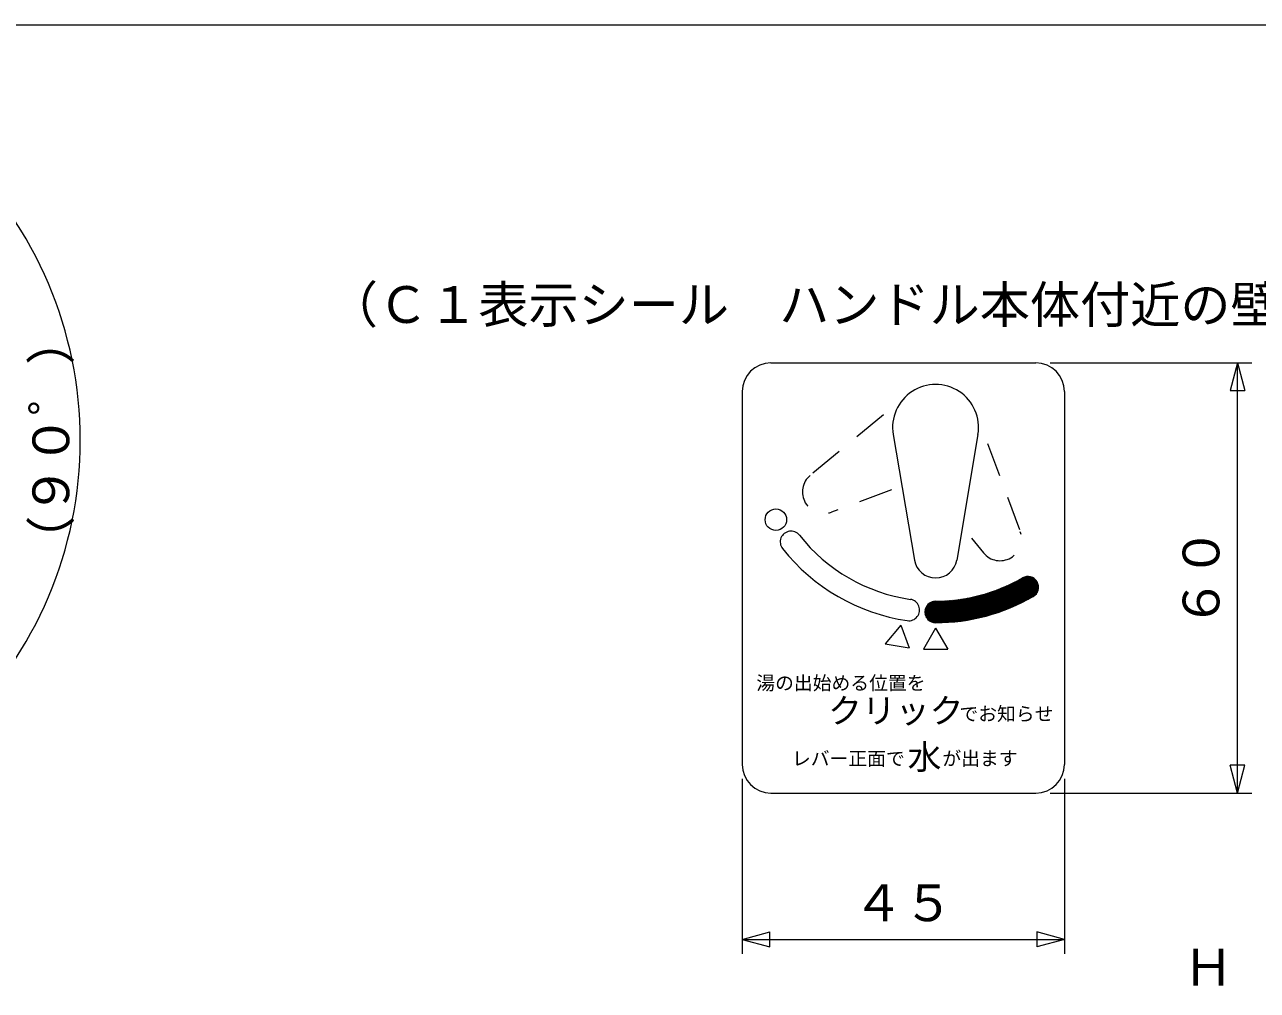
# Model space of a CAD drawing. Units: millimetres, scale not verified. Extents: x -373 to 395, y -278 to 275.
# Drawn here: x -116.8 to 55.3, y 140.3 to 275 of the extents above; entities that cross this region are included whole.
import ezdxf
from ezdxf.enums import TextEntityAlignment as Align

# ---------------------------------------------------------------- set-up
doc = ezdxf.new("R2010")
doc.units = ezdxf.units.MM
doc.header["$LTSCALE"] = 4
doc.linetypes.add('USER1', pattern=[2, 1.2, -0.8])
for name, color, linetype, lineweight in [('0-1_1', 7, 'Continuous', 18), ('0-3_3', 7, 'Continuous', 18), ('0-4_4', 7, 'Continuous', 18)]:
    doc.layers.add(name, color=color, linetype=linetype, lineweight=lineweight)
doc.styles.add('ＭＳ ゴシック', font='')
doc.styles.get('ＭＳ ゴシック').set_extended_font_data('MS Gothic')

# ---------------------------------------------------------------- blocks, each defined once
blk = doc.blocks.new('D6')
at = {"layer": '0-3_3'}
for p, q in [((-146.69, 235.978), (-124.715, 258.728)), ((-126.105, 257.289), (-124.165, 253.791)), ((-126.105, 257.289), (-122.676, 255.23)), ((-124.165, 253.791), (-122.676, 255.23)), ((-146.69, 198.123), (-124.715, 175.373)), ((-126.105, 176.812), (-124.165, 180.31)), ((-122.676, 178.871), (-124.165, 180.31)), ((-126.105, 176.812), (-122.676, 178.871))]:
    blk.add_line(p, q, dxfattribs=at)
blk.add_arc((-164.972, 217.051), 55.945, 314.00703, 45.99297, dxfattribs=at)
blk = doc.blocks.new('D24')
at = {"layer": '0-4_4'}
for p, q in [((26.375, 227.839), (54.533, 227.839)), ((52.533, 227.839), (53.568, 223.975)), ((51.497, 223.975), (53.568, 223.975)), ((52.533, 167.839), (51.497, 171.703)), ((53.568, 171.703), (51.497, 171.703)), ((52.533, 167.839), (53.568, 171.703)), ((26.375, 167.839), (54.533, 167.839))]:
    blk.add_line(p, q, dxfattribs=at)
blk.add_lwpolyline([(52.533, 167.839), (52.533, 227.839), (51.497, 223.975)], dxfattribs=at)
at = {"layer": '0-4_4', "style": 'ＭＳ ゴシック'}
blk.add_text('６０', height=5.132, rotation=90, dxfattribs=at).set_placement((51.533, 190.839), align=Align.BOTTOM_LEFT)
blk = doc.blocks.new('D25')
at = {"layer": '0-4_4'}
for p, q in [((-16.625, 169.839), (-16.625, 145.419)), ((28.375, 169.839), (28.375, 145.419)), ((-16.625, 147.419), (-12.762, 148.454)), ((-12.762, 146.384), (-12.762, 148.454)), ((24.511, 148.454), (24.511, 146.384)), ((-16.625, 147.419), (-12.762, 146.384)), ((28.375, 147.419), (24.511, 146.384))]:
    blk.add_line(p, q, dxfattribs=at)
blk.add_lwpolyline([(-16.625, 147.419), (28.375, 147.419), (24.511, 148.454)], dxfattribs=at)
at = {"layer": '0-4_4', "style": 'ＭＳ ゴシック'}
blk.add_text('４５', height=5.132, dxfattribs=at).set_placement((-1.125, 148.419), align=Align.BOTTOM_LEFT)

msp = doc.modelspace()

# ---------------------------------------------------------------- linework, layer by layer
at = {"layer": '0-1_1'}
msp.add_line((-373.022, 275.029), (394.982, 275.029), dxfattribs=at)
at = {"layer": '0-4_4'}
for p, q in [((-12.625, 227.839), (24.375, 227.839)), ((-16.625, 223.839), (-16.625, 171.839)), ((28.375, 223.839), (28.375, 171.839)), ((4.459, 217.839), (7.417, 200.339)), ((16.291, 217.839), (13.333, 200.339)), ((22.702, 197.946), (17.233, 192.476)), ((22.907, 198.009), (17.425, 192.527)), ((23.077, 198.038), (17.619, 192.58)), ((23.228, 198.047), (17.815, 192.635)), ((23.365, 198.043), (18.014, 192.692)), ((23.491, 198.027), (18.215, 192.752)), ((23.608, 198.003), (18.419, 192.814)), ((23.717, 197.971), (18.625, 192.878)), ((23.82, 197.933), (18.833, 192.946)), ((22.639, 197.92), (24.617, 195.942)), ((22.74, 197.96), (24.657, 196.043)), ((22.847, 197.994), (24.691, 196.15)), ((22.962, 198.021), (24.718, 196.265)), ((23.085, 198.039), (24.736, 196.388)), ((23.218, 198.047), (24.744, 196.521)), ((23.364, 198.043), (24.74, 196.667)), ((23.528, 198.02), (24.718, 196.831)), ((23.72, 197.97), (24.667, 197.023)), ((19.168, 196.25), (14.894, 191.977)), ((19.402, 196.343), (15.065, 192.006)), ((19.64, 196.44), (15.237, 192.037)), ((19.884, 196.542), (15.411, 192.069)), ((20.134, 196.65), (15.586, 192.102)), ((20.389, 196.765), (15.762, 192.137)), ((20.652, 196.885), (15.94, 192.174)), ((20.921, 197.014), (16.119, 192.212)), ((21.199, 197.15), (16.301, 192.251)), ((21.486, 197.296), (16.483, 192.293)), ((21.784, 197.452), (16.668, 192.336)), ((22.093, 197.62), (16.854, 192.381)), ((22.416, 197.802), (17.043, 192.428)), ((18.999, 196.185), (21.299, 193.886)), ((23.917, 197.888), (19.045, 193.016)), ((19.102, 196.224), (21.397, 193.929)), ((19.203, 196.264), (21.495, 193.972)), ((24.009, 197.838), (19.259, 193.089)), ((19.305, 196.304), (21.593, 194.016)), ((19.406, 196.344), (21.69, 194.06)), ((24.095, 197.783), (19.477, 193.165)), ((19.507, 196.385), (21.787, 194.105)), ((19.607, 196.426), (21.883, 194.15)), ((24.176, 197.723), (19.697, 193.244)), ((19.707, 196.468), (21.98, 194.195)), ((19.807, 196.509), (22.076, 194.24)), ((19.906, 196.552), (22.171, 194.286)), ((24.253, 197.658), (19.921, 193.327)), ((20.005, 196.594), (22.267, 194.332)), ((20.103, 196.637), (22.362, 194.378)), ((24.325, 197.588), (20.149, 193.413)), ((20.201, 196.68), (22.457, 194.425)), ((20.299, 196.724), (22.551, 194.472)), ((24.392, 197.514), (20.381, 193.503)), ((20.397, 196.768), (22.645, 194.519)), ((20.494, 196.812), (22.739, 194.567)), ((20.59, 196.857), (22.833, 194.615)), ((24.454, 197.435), (20.617, 193.598)), ((20.687, 196.902), (22.926, 194.663)), ((20.783, 196.947), (23.019, 194.711)), ((24.511, 197.351), (20.857, 193.697)), ((20.879, 196.993), (23.111, 194.76)), ((20.974, 197.039), (23.204, 194.809)), ((21.069, 197.086), (23.296, 194.859)), ((24.564, 197.262), (21.102, 193.8)), ((21.163, 197.132), (23.388, 194.908)), ((21.258, 197.18), (23.479, 194.958)), ((21.352, 197.227), (23.57, 195.009)), ((24.611, 197.167), (21.352, 193.909)), ((21.445, 197.275), (23.661, 195.059)), ((21.539, 197.323), (23.752, 195.11)), ((24.652, 197.067), (21.608, 194.023)), ((21.632, 197.371), (23.842, 195.161)), ((21.724, 197.42), (23.932, 195.212)), ((21.816, 197.469), (24.021, 195.264)), ((24.687, 196.961), (21.869, 194.143)), ((21.908, 197.519), (24.107, 195.32)), ((22, 197.569), (24.188, 195.381)), ((22.091, 197.619), (24.263, 195.447)), ((24.714, 196.847), (22.137, 194.269)), ((22.182, 197.669), (24.335, 195.517)), ((22.273, 197.72), (24.401, 195.592)), ((22.363, 197.771), (24.462, 195.672)), ((24.734, 196.725), (22.412, 194.403)), ((22.453, 197.823), (24.519, 195.757)), ((22.543, 197.874), (24.571, 195.847)), ((24.744, 196.594), (22.695, 194.544)), ((24.741, 196.45), (22.986, 194.694)), ((24.722, 196.289), (23.287, 194.854)), ((23.972, 197.859), (24.556, 197.275)), ((8.876, 193.03), (10.446, 194.599)), ((8.876, 193.171), (10.303, 194.597)), ((8.888, 192.9), (10.588, 194.6)), ((8.892, 193.328), (10.145, 194.581)), ((8.909, 192.78), (10.731, 194.602)), ((8.932, 193.509), (9.964, 194.542)), ((8.938, 192.667), (10.875, 194.604)), ((8.974, 192.562), (11.02, 194.608)), ((9.016, 192.463), (11.166, 194.612)), ((9.016, 193.735), (9.738, 194.457)), ((9.064, 192.369), (11.312, 194.617)), ((9.117, 192.281), (11.46, 194.623)), ((9.176, 192.198), (11.608, 194.63)), ((9.239, 192.119), (11.758, 194.639)), ((9.307, 192.046), (11.908, 194.648)), ((9.379, 191.977), (12.06, 194.658)), ((9.457, 191.913), (12.213, 194.669)), ((9.539, 191.854), (12.366, 194.681)), ((9.626, 191.799), (12.521, 194.694)), ((9.718, 191.75), (12.677, 194.709)), ((9.808, 194.488), (12.605, 191.69)), ((9.816, 191.707), (12.833, 194.724)), ((9.911, 194.526), (12.735, 191.701)), ((9.92, 191.669), (12.992, 194.741)), ((10.021, 194.557), (12.865, 191.713)), ((10.031, 191.639), (13.151, 194.759)), ((10.139, 194.58), (12.994, 191.725)), ((10.15, 191.616), (13.311, 194.778)), ((10.266, 194.595), (13.123, 191.738)), ((13.473, 194.798), (10.277, 191.602)), ((10.403, 194.599), (13.251, 191.751)), ((13.636, 194.819), (10.416, 191.599)), ((10.544, 194.6), (13.379, 191.765)), ((13.8, 194.842), (10.558, 191.6)), ((10.684, 194.601), (13.506, 191.78)), ((13.966, 194.867), (10.7, 191.601)), ((10.823, 194.603), (13.632, 191.794)), ((14.133, 194.892), (10.844, 191.603)), ((10.962, 194.606), (13.758, 191.81)), ((14.301, 194.919), (10.988, 191.606)), ((11.1, 194.61), (13.883, 191.826)), ((14.471, 194.948), (11.133, 191.61)), ((11.236, 194.614), (14.008, 191.842)), ((14.643, 194.978), (11.279, 191.614)), ((11.373, 194.62), (14.133, 191.86)), ((14.816, 195.009), (11.426, 191.619)), ((11.508, 194.626), (14.257, 191.877)), ((14.99, 195.043), (11.573, 191.625)), ((11.643, 194.632), (14.38, 191.895)), ((15.167, 195.077), (11.722, 191.632)), ((11.777, 194.64), (14.503, 191.914)), ((15.345, 195.114), (11.871, 191.64)), ((11.91, 194.648), (14.625, 191.933)), ((15.525, 195.152), (12.021, 191.649)), ((12.043, 194.656), (14.747, 191.952)), ((15.706, 195.193), (12.172, 191.658)), ((12.175, 194.666), (14.869, 191.972)), ((12.306, 194.676), (14.989, 191.993)), ((15.89, 195.235), (12.324, 191.669)), ((12.437, 194.687), (15.11, 192.014)), ((16.075, 195.279), (12.477, 191.68)), ((12.567, 194.698), (15.23, 192.035)), ((16.263, 195.325), (12.63, 191.693)), ((12.696, 194.71), (15.349, 192.057)), ((16.453, 195.373), (12.785, 191.706)), ((12.825, 194.723), (15.468, 192.08)), ((16.645, 195.424), (12.941, 191.72)), ((12.953, 194.737), (15.587, 192.102)), ((13.08, 194.75), (15.705, 192.126)), ((16.839, 195.477), (13.098, 191.735)), ((13.207, 194.765), (15.823, 192.149)), ((17.036, 195.532), (13.255, 191.752)), ((13.333, 194.78), (15.94, 192.174)), ((17.235, 195.59), (13.414, 191.769)), ((13.459, 194.796), (16.057, 192.198)), ((17.437, 195.651), (13.574, 191.788)), ((13.584, 194.812), (16.173, 192.223)), ((13.708, 194.829), (16.289, 192.249)), ((17.642, 195.714), (13.735, 191.807)), ((13.832, 194.847), (16.404, 192.275)), ((17.85, 195.78), (13.897, 191.828)), ((13.956, 194.865), (16.52, 192.301)), ((18.06, 195.85), (14.06, 191.849)), ((14.078, 194.884), (16.634, 192.328)), ((14.201, 194.903), (16.748, 192.355)), ((18.275, 195.922), (14.225, 191.872)), ((14.322, 194.923), (16.862, 192.383)), ((18.492, 195.999), (14.39, 191.897)), ((14.443, 194.943), (16.975, 192.411)), ((18.713, 196.078), (14.557, 191.922)), ((14.564, 194.964), (17.088, 192.439)), ((14.684, 194.985), (17.201, 192.468)), ((18.939, 196.162), (14.725, 191.949)), ((14.804, 195.007), (17.313, 192.498)), ((14.923, 195.029), (17.425, 192.527)), ((15.041, 195.052), (17.536, 192.557)), ((15.159, 195.076), (17.647, 192.588)), ((15.276, 195.1), (17.758, 192.619)), ((15.393, 195.124), (17.868, 192.65)), ((15.51, 195.149), (17.978, 192.682)), ((15.626, 195.175), (18.087, 192.714)), ((15.741, 195.201), (18.196, 192.746)), ((15.856, 195.227), (18.305, 192.779)), ((15.971, 195.254), (18.413, 192.812)), ((16.085, 195.281), (18.521, 192.846)), ((16.199, 195.309), (18.628, 192.88)), ((16.312, 195.337), (18.735, 192.914)), ((16.424, 195.366), (18.842, 192.948)), ((16.537, 195.395), (18.948, 192.984)), ((16.648, 195.425), (19.054, 193.019)), ((16.76, 195.455), (19.16, 193.055)), ((16.871, 195.486), (19.265, 193.091)), ((16.981, 195.517), (19.37, 193.127)), ((17.091, 195.548), (19.475, 193.164)), ((17.201, 195.58), (19.579, 193.201)), ((17.31, 195.612), (19.683, 193.239)), ((17.418, 195.645), (19.787, 193.277)), ((17.527, 195.678), (19.89, 193.315)), ((17.634, 195.712), (19.993, 193.354)), ((17.742, 195.746), (20.095, 193.392)), ((17.849, 195.78), (20.197, 193.432)), ((17.955, 195.815), (20.299, 193.471)), ((18.062, 195.85), (20.401, 193.511)), ((18.167, 195.886), (20.502, 193.552)), ((18.273, 195.922), (20.603, 193.592)), ((18.378, 195.958), (20.703, 193.633)), ((18.482, 195.995), (20.803, 193.674)), ((18.587, 196.032), (20.903, 193.716)), ((18.69, 196.07), (21.003, 193.758)), ((18.794, 196.108), (21.102, 193.8)), ((18.897, 196.146), (21.201, 193.843)), ((24.677, 196.102), (23.599, 195.025)), ((24.58, 195.864), (23.924, 195.208)), ((8.876, 193.157), (10.433, 191.599)), ((8.877, 193.014), (10.29, 191.601)), ((8.887, 193.287), (10.574, 191.6)), ((8.895, 192.855), (10.131, 191.619)), ((8.907, 193.408), (10.714, 191.601)), ((8.935, 193.521), (10.853, 191.603)), ((8.971, 193.627), (10.992, 191.606)), ((9.012, 193.727), (11.13, 191.61)), ((9.06, 193.821), (11.267, 191.614)), ((9.113, 193.91), (11.404, 191.618)), ((9.17, 193.993), (11.54, 191.624)), ((9.233, 194.072), (11.675, 191.63)), ((9.301, 194.146), (11.81, 191.637)), ((9.373, 194.215), (11.944, 191.644)), ((9.45, 194.28), (12.077, 191.652)), ((9.531, 194.34), (12.21, 191.661)), ((9.618, 194.394), (12.342, 191.67)), ((9.71, 194.444), (12.474, 191.68)), ((5.514, 191.274), (3.322, 188.662)), ((5.514, 191.274), (6.68, 188.07)), ((8.937, 192.671), (9.947, 191.661)), ((9.028, 192.439), (9.715, 191.752)), ((10.375, 190.849), (8.67, 187.896)), ((10.375, 190.849), (12.08, 187.896)), ((3.322, 188.662), (6.68, 188.07)), ((8.67, 187.896), (12.08, 187.896)), ((-12.625, 167.839), (24.375, 167.839))]:
    msp.add_line(p, q, dxfattribs=at)
at = {"layer": '0-4_4', "linetype": 'USER1'}
for p, q in [((3.083, 220.594), (-7.126, 212.151)), ((17.605, 216.612), (22.186, 204.296)), ((4.236, 210.154), (-4.168, 207.027)), ((15.369, 203.386), (17.063, 201.338))]:
    msp.add_line(p, q, dxfattribs=at)
at = {"layer": '0-4_4'}
msp.add_circle((-11.917, 205.969), 1.5, dxfattribs=at)
for centre, radius, start, end in [((-12.625, 223.839), 4, 90, 180), ((24.375, 223.839), 4, 0, 90), ((10.375, 218.839), 6, 350.40593, 189.59407), ((-9.814, 202.871), 1.5, 38.34082, 218.34082), ((10.375, 218.839), 24.24, 218.34082, 261.65918), ((10.375, 218.839), 27.24, 218.34082, 261.65918), ((10.375, 200.839), 3, 189.59407, 350.40593), ((23.245, 196.548), 1.5, 300, 120), ((10.375, 218.839), 24.24, 270, 300), ((6.641, 193.371), 1.5, 261.65918, 81.65918), ((10.375, 193.099), 1.5, 90, 270), ((10.375, 218.839), 27.24, 270, 300), ((-12.625, 171.839), 4, 180, 270), ((24.375, 171.839), 4, 270, 0)]:
    msp.add_arc(centre, radius, start, end, dxfattribs=at)
at = {"layer": '0-4_4', "linetype": 'USER1'}
for centre, start, end in [((-5.214, 209.839), 129.59407, 290.40593), ((19.375, 203.25), 219.59407, 20.40593)]:
    msp.add_arc(centre, 3, start, end, dxfattribs=at)

# ---------------------------------------------------------------- block references
at = {"layer": '0-3_3'}
msp.add_blockref('D6', (0, 0), dxfattribs=at)
at = {"layer": '0-4_4'}
for name in ['D24', 'D25']:
    msp.add_blockref(name, (0, 0), dxfattribs=at)

# ---------------------------------------------------------------- texts
at = {"layer": '0-3_3', "style": 'ＭＳ ゴシック'}
msp.add_text('（９０゜）', height=5.132, rotation=90, dxfattribs=at).set_placement((-109.027, 199.551), align=Align.BOTTOM_LEFT)
msp.add_text('Ｈ（湯表示）', height=5.132, dxfattribs=at).set_placement((44.941, 139.443), align=Align.BOTTOM_LEFT)
at = {"layer": '0-4_4', "style": 'ＭＳ ゴシック'}
for s, height, p in [('（Ｃ１表示シール\u3000ハンドル本体付近の壁に貼付け）', 5.132, (-74.46, 231.878)), ('湯の出始める位置を', 1.924, (-14.65, 181.647)), ('クリック', 3.464, (-4.633, 176.551)), ('でお知らせ', 1.924, (13.705, 177.348)), ('レバー正面で\u3000\u3000が出ます', 1.924, (-9.674, 171.114)), ('水', 3.464, (6.464, 170.11))]:
    msp.add_text(s, height=height, dxfattribs=at).set_placement(p, align=Align.BOTTOM_LEFT)

doc.saveas('drawing.dxf')
